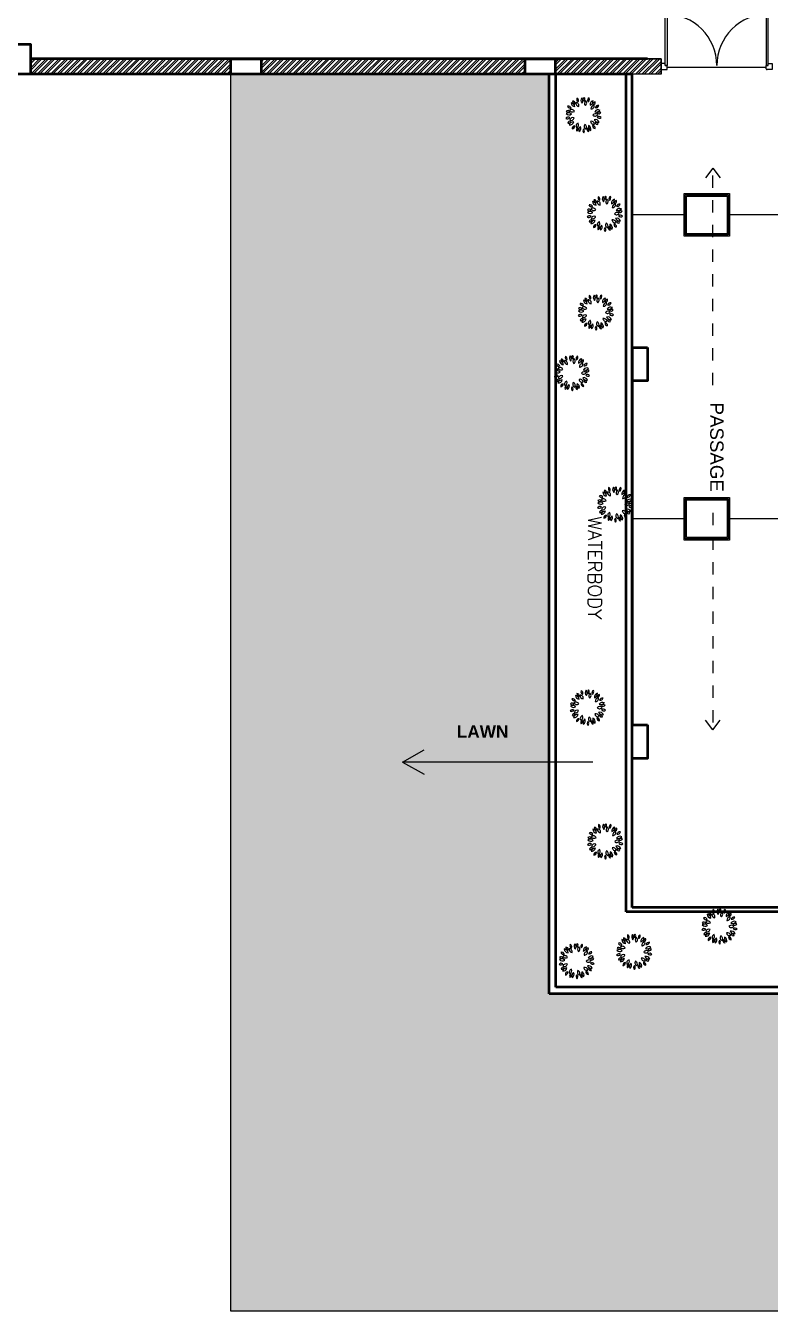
# Model space of a CAD drawing. Header units: millimetres. Extents: x 1521 to 3683, y 1649 to 3322.
# Drawn here: x 2021.32 to 2027.36, y 1657.26 to 1667.69 of the extents above; entities that cross this region are included whole.
import ezdxf
from ezdxf.enums import TextEntityAlignment as Align

# ---------------------------------------------------------------- set-up
doc = ezdxf.new("R2010")
doc.units = ezdxf.units.MM
doc.header["$LTSCALE"] = 0.1
doc.linetypes.add('DASHED2', pattern=[0.375, 0.25, -0.125])
doc.layers.add('4', color=6, linetype='Continuous')
doc.layers.add('HA', color=74, linetype='Continuous')
doc.layers.add('COL', color=1, linetype='Continuous', lineweight=50)
doc.layers.add('WALL', color=7, linetype='Continuous', lineweight=50)
doc.styles.add('STYLE1', font='arialbd.ttf')
doc.styles.add('style3', font='simplex.shx')
doc.styles.add('WORKING', font='ARIALN.TTF')

# ---------------------------------------------------------------- blocks, each defined once
blk = doc.blocks.new('AH19E')
for centre, radius, start, end in [((-0.175, 0.372), 0.108, 170.709, 259.1064), ((-0.323, 0.269), 0.127, 358.6571, 71.1583), ((-0.166, 0.41), 0.0681, 163.4613, 255.4329), ((-0.236, 0.37), 0.059, 333.3115, 85.5828), ((-0.064, 0.342), 0.0926, 160.5035, 255.3285), ((-0.162, 0.29), 0.0835, 333.2488, 82.5832), ((-0.024, 0.446), 0.0887, 151.7015, 229.7406), ((-0.141, 0.423), 0.0753, 322.8639, 58.5782), ((0.106, 0.395), 0.108, 130.709, 219.1064), ((-0.073, 0.411), 0.127, 318.6571, 31.1583), ((0.137, 0.418), 0.0681, 123.4613, 215.4329), ((0.172, 0.3), 0.0926, 120.5035, 215.3285), ((0.058, 0.432), 0.059, 293.3115, 45.5828), ((0.064, 0.323), 0.0835, 293.2488, 42.5832), ((0.27, 0.354), 0.0887, 111.7015, 189.7406), ((0.165, 0.412), 0.0753, 282.8639, 18.5782), ((-0.447, -0.065), 0.0753, 42.8639, 138.5782), ((-0.423, 0), 0.127, 38.6571, 111.1583), ((-0.377, 0.174), 0.108, 210.709, 299.1064), ((-0.422, 0.133), 0.059, 13.3115, 125.5828), ((-0.393, 0.208), 0.0681, 203.4613, 295.4329), ((-0.383, 0.235), 0.0753, 2.8639, 98.5782), ((-0.308, 0.327), 0.0887, 191.7015, 269.7406), ((-0.313, 0.119), 0.0835, 13.2488, 122.5832), ((-0.271, 0.222), 0.0926, 200.5035, 295.3285), ((0.337, 0.231), 0.108, 90.709, 179.1064), ((0.21, 0.359), 0.127, 278.6571, 351.1583), ((0.326, 0.116), 0.0926, 80.5035, 175.3285), ((0.258, 0.204), 0.0835, 253.2488, 2.5832), ((0.375, 0.229), 0.0681, 83.4613, 175.4329), ((0.324, 0.291), 0.059, 253.3115, 5.5828), ((0.408, -0.042), 0.108, 50.709, 139.1064), ((0.393, 0.137), 0.127, 238.6571, 311.1583), ((0.435, 0.095), 0.0887, 71.7015, 149.7406), ((0.393, 0.207), 0.0753, 242.8639, 338.5782), ((-0.449, 0.054), 0.0887, 231.7015, 309.7406), ((-0.411, -0.168), 0.059, 53.3115, 165.5828), ((-0.438, -0.092), 0.0681, 243.4613, 335.4329), ((-0.327, -0.271), 0.127, 78.6571, 151.1583), ((-0.403, -0.108), 0.108, 250.709, 339.1064), ((-0.319, -0.109), 0.0835, 53.2488, 162.5832), ((-0.353, -0.003), 0.0926, 240.5035, 335.3285), ((-0.382, -0.246), 0.0887, 271.7015, 349.7406), ((-0.304, -0.336), 0.0753, 82.8639, 178.5782), ((-0.21, -0.392), 0.059, 93.3115, 205.5828), ((-0.279, -0.351), 0.0681, 283.4613, 15.4329), ((-0.178, -0.287), 0.0835, 93.2488, 202.5832), ((-0.272, -0.228), 0.0926, 280.5035, 15.3285), ((-0.08, -0.417), 0.127, 118.6571, 191.1583), ((-0.243, -0.34), 0.108, 290.709, 19.1064), ((0.045, -0.333), 0.0835, 133.2488, 242.5832), ((-0.064, -0.348), 0.0926, 320.5035, 55.3285), ((0.204, -0.369), 0.127, 158.6571, 231.1583), ((0.03, -0.415), 0.108, 330.709, 59.1064), ((0.246, -0.225), 0.0835, 173.2488, 282.5832), ((0.172, -0.307), 0.0926, 0.5035, 95.3285), ((0.272, -0.357), 0.0753, 162.8639, 258.5782), ((0.17, -0.418), 0.0887, 351.7015, 69.7406), ((0.326, -0.124), 0.0926, 40.5035, 135.3285), ((0.33, -0.013), 0.0835, 213.2488, 322.5832), ((0.287, -0.298), 0.108, 10.709, 99.1064), ((0.39, -0.15), 0.127, 198.6571, 271.1583), ((0.343, -0.275), 0.059, 173.3115, 285.5828), ((0.291, -0.336), 0.0681, 3.4613, 95.4329), ((0.396, -0.21), 0.0887, 31.7015, 109.7406), ((0.435, -0.097), 0.0753, 202.8639, 298.5782), ((0.436, -0.069), 0.0681, 43.4613, 135.4329), ((0.437, 0.012), 0.059, 213.3115, 325.5828), ((-0.019, -0.452), 0.0753, 122.8639, 218.5782), ((-0.137, -0.432), 0.0887, 311.7015, 29.7406), ((0.088, -0.434), 0.059, 133.3115, 245.5828), ((0.009, -0.447), 0.0681, 323.4613, 55.4329)]:
    blk.add_arc(centre, radius, start, end)
blk = doc.blocks.new('FT3')
at = {"xscale": 84, "yscale": 84, "zscale": 9, "rotation": 210}
blk.add_blockref('AH19E', (-2.3, -2.6), dxfattribs=at)
blk = doc.blocks.new('TR6')
blk.add_blockref('FT3', (2.4, 1))

msp = doc.modelspace()

# ---------------------------------------------------------------- hatches: boundary and pattern name
h = msp.add_hatch()
h.set_pattern_fill('STEEL', color=256, scale=0.011815, style=0)
h.set_pattern_definition([(45, (1372.368676, 807.466503), (-0.0265249055, 0.0265249055), []), (45, (1372.368676, 807.48526), (-0.0265249055, 0.0265249055), [])])
h.paths.add_polyline_path([(2017.4555, 1667.425), (2019.0729, 1667.425), (2019.0729, 1667.2934), (2017.4555, 1667.2934)])
h.paths.add_polyline_path([(2021.354, 1667.4155), (2022.9812, 1667.4155), (2022.9812, 1667.2934), (2021.354, 1667.2934)])
h.paths.add_polyline_path([(2023.2253, 1667.4182), (2025.3677, 1667.4182), (2025.3677, 1667.2934), (2023.2253, 1667.2934)])
h = msp.add_hatch()
h.set_pattern_fill('STEEL', color=256, scale=0.011815, style=0)
h.set_pattern_definition([(45, (412.9311, 93.147764), (-0.02652490555, 0.02652490555), []), (45, (412.9311, 93.16652), (-0.02652490555, 0.02652490555), [])])
h.paths.add_polyline_path([(2025.6118, 1667.4182), (2026.4715, 1667.4182), (2026.4715, 1667.2934), (2025.6118, 1667.2934)])
h = msp.add_hatch()
h.set_pattern_fill('GRASS', color=3, scale=0.00625, style=0)
h.set_pattern_definition([(90, (1269.28458, 936.10764), (-0.112253125, 0.112253125), [0.029765625, -0.194740625]), (45, (1269.28458, 936.10764), (-0.112253202, 0.112253202), [0.029765625, -0.128984375]), (135, (1269.28458, 936.10764), (-0.112253202, -0.112253202), [0.029765625, -0.128984375])])
h.paths.add_polyline_path([(2022.9812, 1667.2934), (2025.5607, 1667.2934), (2025.5607, 1659.8346), (2027.8282, 1659.8346), (2027.9157, 1659.8346), (2027.9157, 1657.2601), (2022.9812, 1657.2601)])

# ---------------------------------------------------------------- linework, layer by layer
for p, q in [((2026.4715, 1667.4182), (2026.36, 1667.4182)), ((2026.4715, 1667.2934), (2026.4715, 1667.4182)), ((2026.5037, 1667.3639), (2026.5037, 1667.3799)), ((2026.5037, 1667.3639), (2026.5197, 1667.3639)), ((2026.5197, 1667.351), (2027.3233, 1667.351)), ((2027.3394, 1667.3639), (2027.3233, 1667.3639)), ((2027.3394, 1667.3639), (2027.3394, 1667.3799)), ((2022.9812, 1657.2601), (2022.9812, 1667.2934)), ((2024.3712, 1661.715), (2024.5481, 1661.8134)), ((2025.9161, 1661.715), (2024.3712, 1661.715)), ((2024.3712, 1661.715), (2024.5481, 1661.6165)), ((2032.9937, 1657.2601), (2022.9812, 1657.2601))]:
    msp.add_line(p, q)
at = {"linetype": 'DASHED2'}
for p, q in [((2026.8896, 1666.5325), (2026.8204, 1666.4398)), ((2026.8896, 1664.7724), (2026.8896, 1666.5325)), ((2026.8896, 1666.5325), (2026.9588, 1666.4398)), ((2026.8896, 1663.7357), (2026.8896, 1661.9757)), ((2026.8896, 1661.9757), (2026.8204, 1662.0684)), ((2026.8896, 1661.9757), (2026.9588, 1662.0684))]:
    msp.add_line(p, q, dxfattribs=at)
at = {"color": 10}
for p, q in [((2026.6557, 1666.1533), (2026.2353, 1666.1533)), ((2027.4451, 1666.1533), (2027.0247, 1666.1533)), ((2026.6557, 1663.6882), (2026.2353, 1663.6882)), ((2027.4451, 1663.6882), (2027.0247, 1663.6882))]:
    msp.add_line(p, q, dxfattribs=at)
for points in [[(2026.5197, 1667.3639), (2026.5037, 1667.3639), (2026.5037, 1667.7817), (2026.5197, 1667.7817)], [(2027.3233, 1667.3639), (2027.3394, 1667.3639), (2027.3394, 1667.7817), (2027.3233, 1667.7817)], [(2021.354, 1667.4155), (2022.9812, 1667.4155), (2022.9812, 1667.2934), (2021.354, 1667.2934)], [(2023.2253, 1667.4182), (2025.3677, 1667.4182), (2025.3677, 1667.2934), (2023.2253, 1667.2934)], [(2025.6118, 1667.4182), (2026.4715, 1667.4182), (2026.4715, 1667.2934), (2025.6118, 1667.2934)]]:
    msp.add_lwpolyline(points, close=True)
for points in [[(2026.5037, 1667.3799), (2026.4715, 1667.3799), (2026.4715, 1667.3317), (2026.5133, 1667.3317)], [(2026.5197, 1667.3381), (2026.5197, 1667.3639)], [(2027.3233, 1667.3381), (2027.3233, 1667.3639)], [(2027.3394, 1667.3799), (2027.3715, 1667.3799), (2027.3715, 1667.3317), (2027.3297, 1667.3317)], [(2022.9812, 1667.2934), (2025.5607, 1667.2934), (2025.5607, 1659.8346), (2027.8282, 1659.8346), (2027.9157, 1659.8346), (2027.9157, 1657.2601), (2022.9812, 1657.2601), (2022.9812, 1667.2934)]]:
    msp.add_lwpolyline(points)
for points in [[(2026.6557, 1666.3258), (2027.0247, 1666.3258), (2027.0247, 1665.9808), (2026.6557, 1665.9808)], [(2026.6657, 1666.3158), (2027.0147, 1666.3158), (2027.0147, 1665.9908), (2026.6657, 1665.9908)], [(2026.6757, 1666.3058), (2027.0047, 1666.3058), (2027.0047, 1666.0008), (2026.6757, 1666.0008)], [(2026.6557, 1663.8607), (2027.0247, 1663.8607), (2027.0247, 1663.5157), (2026.6557, 1663.5157)], [(2026.6657, 1663.8507), (2027.0147, 1663.8507), (2027.0147, 1663.5257), (2026.6657, 1663.5257)], [(2026.6757, 1663.8407), (2027.0047, 1663.8407), (2027.0047, 1663.5357), (2026.6757, 1663.5357)]]:
    msp.add_lwpolyline(points, close=True, dxfattribs=at)
for centre, radius, start, end in [((2026.5037, 1667.3639), 0.4179, 0, 90), ((2027.3394, 1667.3639), 0.4179, 90, 180), ((2026.5133, 1667.3381), 0.00643, 270, 0), ((2027.3297, 1667.3381), 0.00643, 180, 270)]:
    msp.add_arc(centre, radius, start, end)
at = {"layer": 'COL'}
for points in [[(2021.2293, 1667.5375), (2021.354, 1667.5375), (2021.354, 1667.2934), (2021.2293, 1667.2934)], [(2023.2253, 1667.4182), (2023.2253, 1667.2934), (2022.9812, 1667.2934), (2022.9812, 1667.4182)], [(2025.6118, 1667.4182), (2025.6118, 1667.2934), (2025.3677, 1667.2934), (2025.3677, 1667.4182)], [(2026.3603, 1665.0778), (2026.3603, 1664.8066), (2026.2355, 1664.8066), (2026.2355, 1665.0778)], [(2026.3603, 1662.016), (2026.3603, 1661.7448), (2026.2355, 1661.7448), (2026.2355, 1662.016)]]:
    msp.add_lwpolyline(points, close=True, dxfattribs=at)
at = {"layer": 'WALL'}
for p, q in [((2026.36, 1667.4182), (2021.354, 1667.4182)), ((2026.2353, 1667.2934), (2021.2293, 1667.2934)), ((2025.5607, 1659.8346), (2025.5607, 1667.2934)), ((2025.6162, 1659.8901), (2025.6162, 1667.2934)), ((2026.1878, 1660.5007), (2026.1878, 1667.2934)), ((2026.2353, 1660.5353), (2026.2353, 1667.2934)), ((2026.2355, 1665.0778), (2026.2355, 1662.016)), ((2028.0043, 1660.5007), (2026.1878, 1660.5007)), ((2028.0043, 1660.5353), (2026.2353, 1660.5353)), ((2032.9937, 1659.8901), (2025.6162, 1659.8901)), ((2032.9937, 1659.8901), (2025.6162, 1659.8901)), ((2032.9937, 1659.8346), (2025.5607, 1659.8346))]:
    msp.add_line(p, q, dxfattribs=at)

# ---------------------------------------------------------------- block references
at = {"layer": 'HA', "xscale": 0.0034569508757158, "yscale": 0.0034569508752611, "zscale": 0.003456950875297}
for p in [(2025.8387, 1666.9682), (2026.012, 1666.1684), (2025.939, 1665.368), (2025.7457, 1664.8752), (2026.0958, 1663.8099), (2025.8738, 1662.162), (2026.0147, 1661.0765), (2026.9419, 1660.3866), (2026.2504, 1660.1812), (2025.7837, 1660.1054)]:
    msp.add_blockref('TR6', p, dxfattribs=at)

# ---------------------------------------------------------------- texts
at = {"ltscale": 0.2, "insert": (2026.9765, 1664.631), "char_height": 0.108478, "width": 2.869906, "attachment_point": 1, "rotation": 270, "style": 'WORKING'}
msp.add_mtext('{\\f@Arial Unicode MS|b0|i0|c0|p34;PASSAGE}', dxfattribs=at)
at = {"insert": (2024.8127, 1662.0118), "char_height": 0.1, "width": 1.501305, "attachment_point": 1, "style": 'STYLE1'}
msp.add_mtext('LAWN', dxfattribs=at)
at = {"layer": '4', "style": 'style3'}
msp.add_text('WATERBODY', height=0.10848, rotation=270, dxfattribs=at).set_placement((2025.8792, 1663.2891), align=Align.CENTER)

doc.saveas('drawing.dxf')
